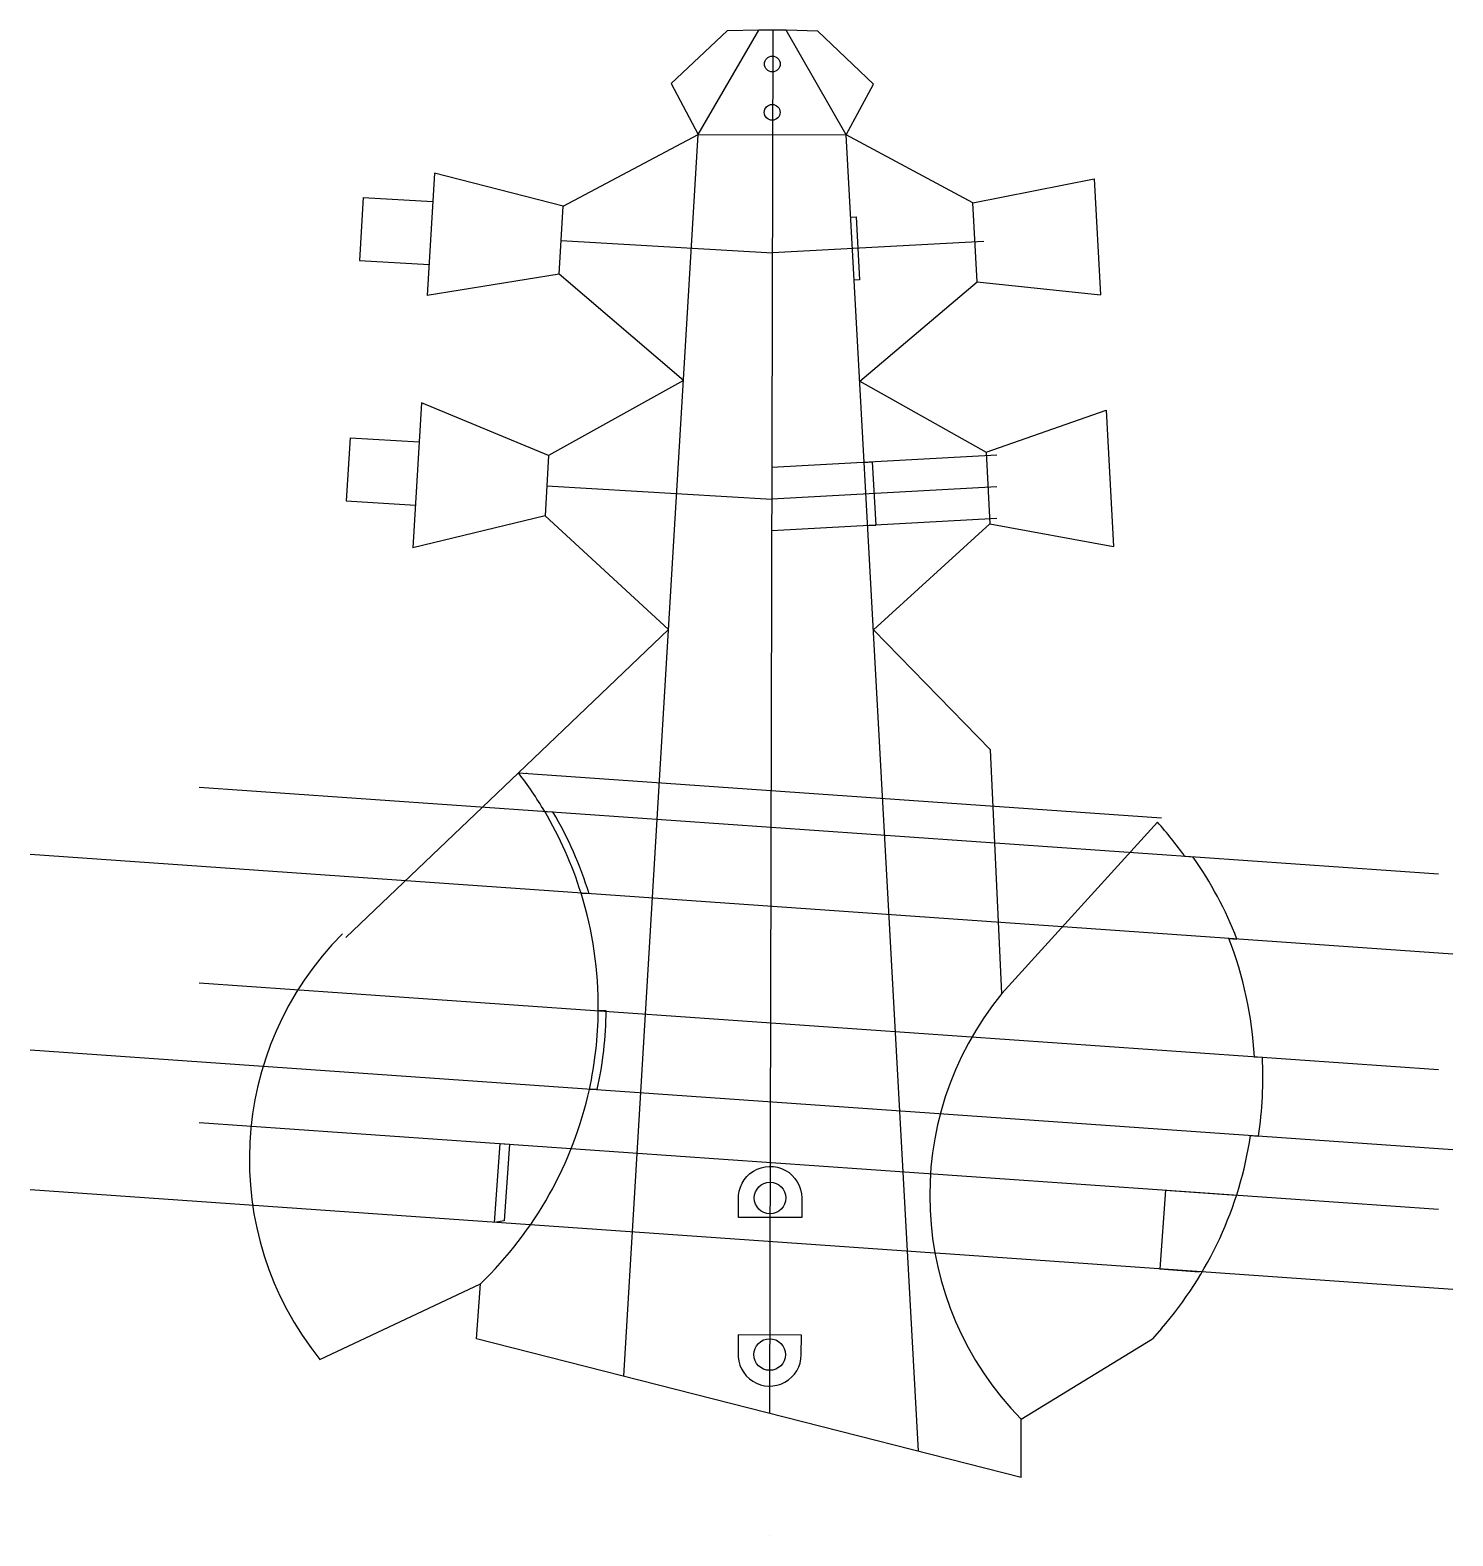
# Model space of a CAD drawing. Header units: millimetres. Extents: x -93 to 87, y -88 to 102.
import ezdxf

# ---------------------------------------------------------------- set-up
doc = ezdxf.new("R2010")
doc.units = ezdxf.units.MM
doc.layers.get('0').update_dxf_attribs({"linetype": 'CONTINUOUS'})

msp = doc.modelspace()

# ---------------------------------------------------------------- linework, layer by layer
for p, q in [((2.47, 102.24), (-1, 102.24)), ((0.8, 102.24), (0.37, -72.88)), ((6.47, 102.12), (2.47, 102.24)), ((10.08, 89), (2.47, 102.24)), ((13.54, 95.4), (6.47, 102.12)), ((10.08, 89), (13.54, 95.4)), ((-25.76, 79.94), (-8.67, 89.05)), ((-18.09, -68.18), (-8.67, 89.05)), ((-8.67, 89.05), (10.08, 89)), ((26.09, 80.36), (10.08, 89)), ((19.24, -77.68), (10.08, 89)), ((-42.05, 84.13), (-42.98, 68.63)), ((-25.76, 79.94), (-42.05, 84.13)), ((26.09, 80.36), (41.46, 83.42)), ((41.46, 83.42), (42.27, 68.75)), ((-51.09, 81.07), (-51.57, 73.08)), ((-51.09, 81.07), (-42.26, 80.54)), ((26.64, 70.39), (26.09, 80.36)), ((-26.28, 71.33), (-25.76, 79.94)), ((10.66, 78.58), (11.32, 78.62)), ((11.32, 78.62), (11.76, 70.63)), ((-26.02, 75.63), (0.73, 74.03)), ((27.49, 75.5), (0.73, 74.03)), ((-51.57, 73.08), (-42.73, 72.55)), ((-26.28, 71.33), (-42.98, 68.63)), ((-10.54, 57.87), (-26.28, 71.33)), ((11.76, 70.63), (11.1, 70.6)), ((11.8, 57.81), (26.64, 70.39)), ((26.64, 70.39), (42.27, 68.75)), ((-10.54, 57.87), (-27.61, 48.38)), ((11.8, 57.81), (27.78, 48.82)), ((-43.7, 55.05), (-44.8, 36.7)), ((-27.61, 48.38), (-43.7, 55.05)), ((27.78, 48.82), (42.98, 54.14)), ((42.98, 54.14), (43.93, 36.85)), ((-52.74, 50.63), (-53.22, 42.64)), ((-52.74, 50.63), (-44, 50.11)), ((-27.61, 48.38), (-28.06, 40.76)), ((29.15, 48.43), (0.65, 46.86)), ((27.78, 48.82), (28.28, 39.75)), ((12.36, 47.5), (13.38, 47.57)), ((13.38, 47.57), (13.82, 39.58)), ((-27.83, 44.57), (0.65, 42.86)), ((29.15, 44.43), (0.65, 42.86)), ((-53.22, 42.64), (-44.47, 42.12)), ((-28.06, 40.76), (-44.8, 36.7)), ((-12.43, 26.37), (-28.06, 40.76)), ((29.15, 40.43), (0.65, 38.86)), ((12.8, 39.53), (13.82, 39.58)), ((13.53, 26.31), (28.28, 39.75)), ((28.28, 39.75), (43.93, 36.85)), ((-31.43, 8.22), (-12.43, 26.37)), ((28.36, 11.13), (13.53, 26.31)), ((29.77, -19.73), (28.36, 11.13)), ((-53.27, -12.64), (-31.43, 8.22)), ((-31.43, 8.22), (49.99, 2.53)), ((-71.85, 6.4), (85.06, -4.59)), ((-28.11, 3.33), (-27.06, 3.26)), ((29.77, -19.73), (49.49, 1.98)), ((86.9, -14.74), (-93.26, -2.13)), ((52.93, -2.34), (53.98, -2.41)), ((-23.5, -7.01), (-22.48, -7.08)), ((58.53, -12.75), (59.56, -12.83)), ((-71.85, -18.38), (85.06, -29.36)), ((-20.31, -21.91), (-21.31, -21.91)), ((86.9, -39.51), (-93.26, -26.9)), ((61.77, -27.73), (62.78, -27.8)), ((-21.44, -31.86), (-22.44, -31.86)), ((-71.85, -36.06), (85.06, -47.04)), ((61.29, -37.72), (62.28, -37.79)), ((21.31, -52.61), (-93.26, -44.59)), ((50.51, -44.63), (49.81, -54.6)), ((50.51, -44.63), (59.51, -45.26)), ((22.67, -52.7), (21.31, -52.61)), ((86.9, -57.2), (22.67, -52.7)), ((49.81, -54.6), (54.79, -54.95)), ((-56.56, -66.06), (-36.25, -56.46)), ((-36.73, -63.44), (-36.25, -56.46)), ((50, -62.15), (48.88, -63.45)), ((32.24, -80.99), (-36.73, -63.44)), ((32.22, -73.63), (48.88, -63.45)), ((32.24, -80.99), (32.22, -73.63)), ((0.33, -88.39), (0.33, -88.39))]:
    msp.add_line(p, q)
for points in [[(-5, 102.15), (-12.1, 95.47), (-8.67, 89.05), (-1, 102.24)], [(-34.44, -48.71), (-33.74, -38.73), (-32.55, -38.81), (-33.22, -48.5)]]:
    msp.add_lwpolyline(points, close=True)
for points in [[(-3.56, -45.81, -1.024794), (4.44, -45.61), (4.44, -48.09), (-3.57, -48.1)], [(-3.61, -62.92), (-3.61, -65.2, 1.024794), (4.39, -65.45), (4.4, -62.97)]]:
    msp.add_lwpolyline(points, format="xyb", close=True)
for centre, radius in [((0.73, 97.95), 1), ((0.71, 91.83), 1), ((0.44, -45.61), 2), ((0.39, -65.43), 2)]:
    msp.add_circle(centre, radius)
for centre, radius, start, end in [((-69.85, -21.44), 48.54, 30.6817, 37.6628), ((-68.85, -21.44), 48.54, 37.5526, 37.6628), ((-69.85, -21.44), 48.54, 17.2847, 30.6817), ((-68.85, -21.44), 48.54, 17.1963, 30.5816), ((13.3, -30.38), 48.54, 35.2837, 41.7955), ((14.3, -30.38), 48.54, 21.1954, 35.1773), ((-69.85, -21.44), 48.54, -0.5632, 17.2847), ((-25.09, -40.71), 40.41, 135.091, 218.854), ((13.3, -30.38), 48.54, 3.1281, 21.2865), ((61.06, -45.31), 40.41, 140.721, 224.484), ((-69.85, -21.44), 48.54, 347.6013, 359.4368), ((-68.85, -21.44), 48.54, 347.6013, 359.4368), ((14.3, -30.38), 48.54, -8.7817, 3.0451), ((-69.85, -21.44), 48.54, 313.8173, 347.6013), ((13.3, -30.38), 48.54, 319.1149, 351.301)]:
    msp.add_arc(centre, radius, start, end)

doc.saveas('drawing.dxf')
